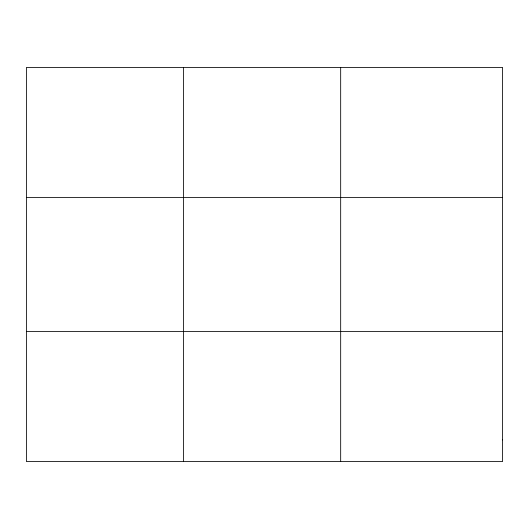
<?xml version="1.0" encoding="UTF-8"?>
<svg xmlns="http://www.w3.org/2000/svg" width="529" height="529" viewBox="0 0 529 529"><rect width="100%" height="100%" fill="white"/><g stroke="black" fill="none" stroke-linecap="round" stroke-linejoin="round"><path stroke-width="0.79" d="M183.563 461.572L183.563 67.428M340.676 461.572L340.676 67.428M26.45 197.496L502.55 197.496M26.45 331.504L502.55 331.504M502.55 439.897L502.55 461.572L26.45 461.572L26.45 67.428L502.55 67.428L502.55 439.897"/></g></svg>
